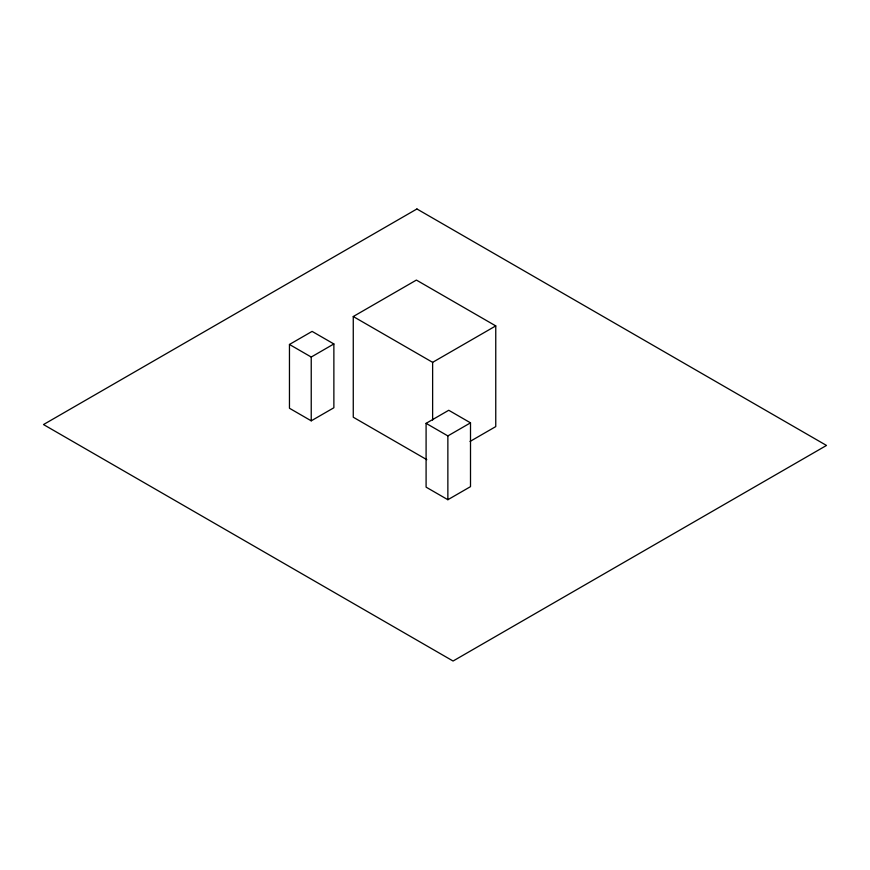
<?xml version="1.0" encoding="UTF-8"?>
<svg xmlns="http://www.w3.org/2000/svg" width="870" height="870" viewBox="0 0 870 870"><rect width="100%" height="100%" fill="white"/><g stroke="black" fill="none" stroke-linecap="round" stroke-linejoin="round"><path stroke-width="1.3" d="M289.46 344.466L312.102 331.394L333.873 343.954L333.873 407.758L311.232 420.83L289.46 408.258L289.46 344.466L311.232 357.037L333.873 343.954M426.8 459.675L353.263 417.219L353.263 316.528L416.393 280.075L495.759 325.902L495.759 426.594L470.039 441.449M353.263 316.528L432.629 362.344L495.759 325.902M426.093 423.353L448.735 410.27L470.507 422.842L470.507 486.645L447.865 499.717L426.093 487.146L426.093 423.353L447.865 435.913L470.507 422.842M447.865 435.913L447.865 499.717M432.629 362.344L432.629 420.079M311.232 357.037L311.232 420.83M416.926 208.974L43.5 424.56L453.074 661.026L826.5 445.44L416.926 208.974"/></g></svg>
